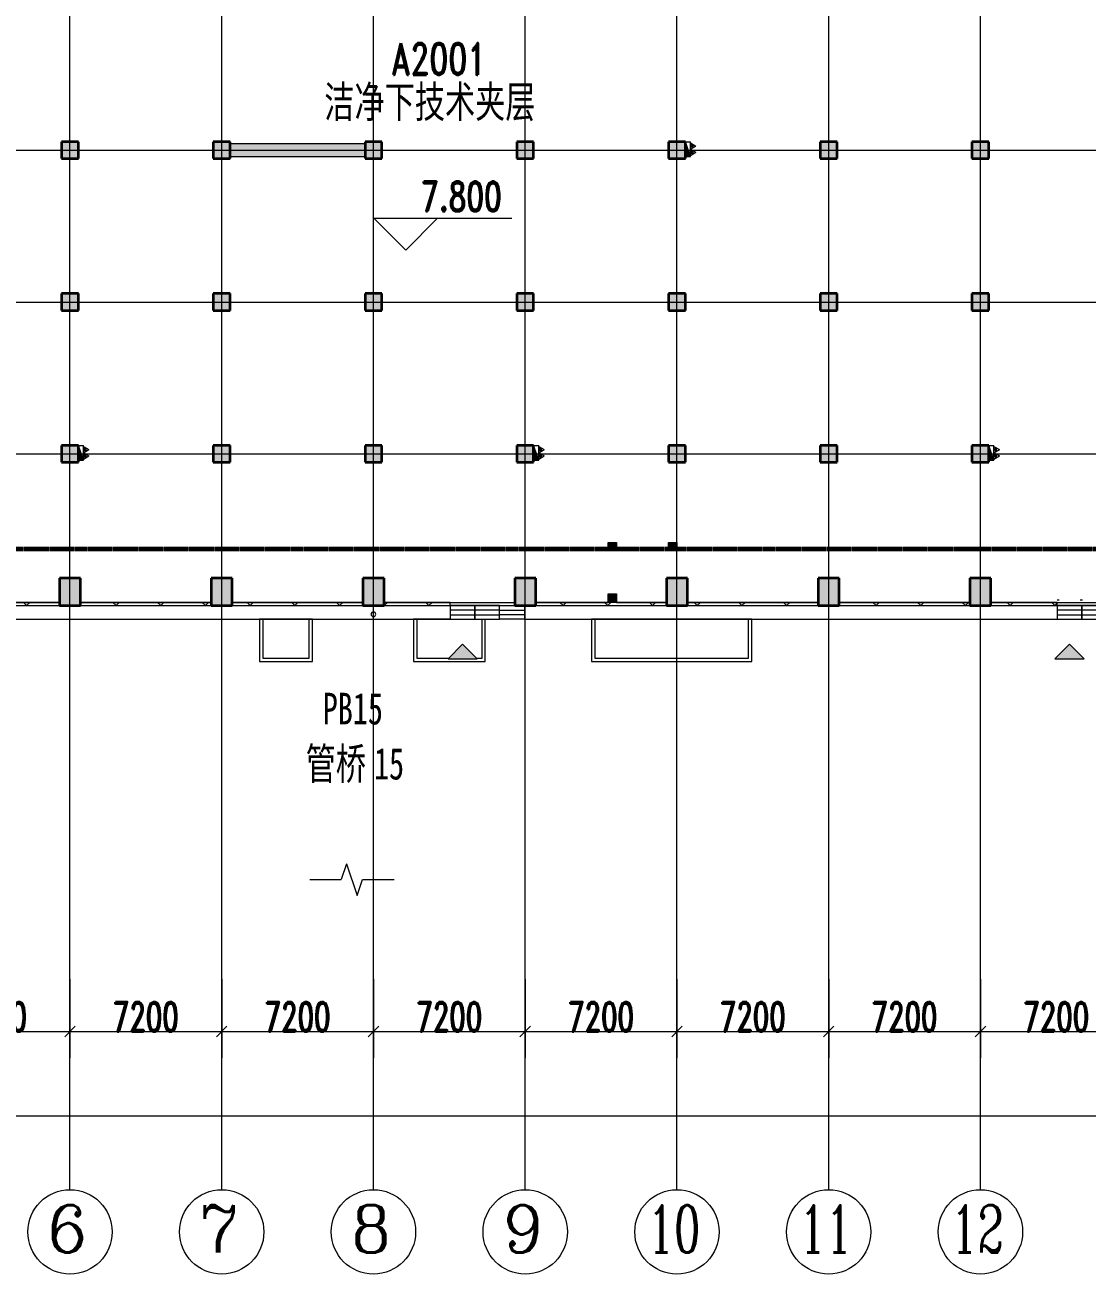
# Model space of a CAD drawing. Header units: millimetres. Extents: x -172041 to 399210, y -31706 to 192400.
# Drawn here: x 33864 to 84258, y -31706 to 27541 of the extents above; entities that cross this region are included whole.
import ezdxf

# ---------------------------------------------------------------- set-up
doc = ezdxf.new("R2010")
doc.units = ezdxf.units.MM
for name, pattern in [('1_1', [2, 1, -1]), ('划线', [6.36, 3.18, -3.18]), ('轴网线', [22.04, 18.38, -1.83, 0, -1.83])]:
    doc.linetypes.add(name, pattern=pattern)
doc.layers.get('0').update_dxf_attribs({"color": 8})
doc.layers.get('Defpoints').update_dxf_attribs({"color": 8})
for name, color, linetype, lineweight in [('A-ANNO-DIMS', 8, 'Continuous', 9), ('A-ANNO-NOTE', 8, 'Continuous', 5), ('A-AREA', 8, 'Continuous', 5), ('A-AREA-IDEN', 8, 'Continuous', 9), ('A-DETL-GENF', 8, 'Continuous', 18), ('A-GENM', 8, 'Continuous', 5), ('A-GLAZ', 8, 'Continuous', 5), ('A-WALL', 8, 'Continuous', 5), ('A-WALL-FNSH', 8, 'Continuous', 9), ('A-WALL-PATT', 8, 'Continuous', 9), ('G-ANNO-TEXT', 8, 'Continuous', 9), ('M-EQPM', 8, 'Continuous', 5), ('P-PIPE', 8, 'Continuous', 5), ('Q-CASE', 8, '1_1', 5), ('S-COLS', 8, 'Continuous', 5), ('S-GRID', 8, 'Continuous', 9), ('S-GRID-IDEN', 8, 'Continuous', 9)]:
    doc.layers.add(name, color=color, linetype=linetype, lineweight=lineweight)
doc.styles.add('RomanC', font='romanc__.ttf', dxfattribs={"height": 2250})
doc.styles.add('RomanC_1', font='romanc__.ttf', dxfattribs={"width": 0.65, "height": 2250})
doc.styles.add('RomanD', font='romand__.ttf', dxfattribs={"width": 0.7, "height": 1500})
doc.styles.add('RomanD_1', font='romand__.ttf', dxfattribs={"width": 0.7, "height": 1400})
doc.styles.add('RomanD_3', font='romand__.ttf', dxfattribs={"width": 0.65, "height": 1400})
doc.styles.add('仿宋_2', font='', dxfattribs={"width": 0.7, "height": 1500})
doc.styles.get('仿宋_2').set_extended_font_data('FangSong')
doc.dimstyles.new('第一_二道尺寸线', dxfattribs={"dimscale": 304.8, "dimtxt": 1405.004626, "dimasz": 1.64042, "dimexe": 4.10105, "dimexo": 0.0625, "dimgap": 0, "dimtad": 1, "dimdec": 0, "dimzin": 0, "dimdsep": 46, "dimtxsty": 'RomanD_3', "dimblk1": 'OBLIQUE', "dimblk2": 'OBLIQUE', "dimsah": 1, "dimcen": 0.09, "dimazin": 0, "dimtfac": 1, "dimtdec": 4, "dimtix": 1, "dimtmove": 0, "dimatfit": 3, "dimfxl": 8.2021, "dimfxlon": 1, "dimtvp": 1, "dimtolj": 1, "dimtzin": 0, "dimlwd": 18, "dimlwe": 18, "dimarcsym": 2})

# ---------------------------------------------------------------- blocks, each defined once
blk = doc.blocks.new('X-AR-F3-00-W-002_HLP2_rvt-1-LAY-2F-1_500-A')
at = {"layer": 'P-PIPE', "color": 96, "true_color": 0x007f00}
for start, end in [(0, 180), (180, 360)]:
    blk.add_arc((50400, -411), 110, start, end, dxfattribs=at)
blk = doc.blocks.new('X-ST-F3-02-C-001_HLP2_rvt-1-LAY-2F-1_500-A')
at = {"layer": 'S-COLS', "true_color": 0xc0c0c0}
for points in [[(35964, 21200), (36400, 21200), (36400, 22000), (35600, 22000), (35600, 21200)], [(43600, 21200), (43600, 22000), (42800, 22000), (42800, 21200)], [(50800, 21200), (50800, 22000), (50000, 22000), (50000, 21200)], [(58000, 21200), (58000, 22000), (57200, 22000), (57200, 21200)], [(65200, 21200), (65200, 22000), (64400, 22000), (64400, 21200)], [(72400, 21200), (72400, 22000), (71600, 22000), (71600, 21200)], [(79600, 21200), (79600, 22000), (78800, 22000), (78800, 21200)], [(36400, 14000), (36400, 14800), (35600, 14800), (35600, 14000)], [(43600, 14000), (43600, 14800), (42800, 14800), (42800, 14000)], [(50800, 14000), (50800, 14800), (50000, 14800), (50000, 14000)], [(58000, 14000), (58000, 14800), (57200, 14800), (57200, 14000)], [(64400, 14000), (65200, 14000), (65200, 14800), (64400, 14800)], [(71600, 14000), (72400, 14000), (72400, 14800), (71600, 14800)], [(79600, 14000), (79600, 14800), (78800, 14800), (78800, 14000)], [(36400, 6800), (36400, 7600), (35600, 7600), (35600, 6800)], [(43600, 6800), (43600, 7600), (42800, 7600), (42800, 6800)], [(50800, 6800), (50800, 7600), (50000, 7600), (50000, 6800)], [(58000, 6800), (58000, 7600), (57200, 7600), (57200, 6800)], [(65200, 6800), (65200, 7600), (64400, 7600), (64400, 6800)], [(72400, 6800), (72400, 7600), (71600, 7600), (71600, 6800)], [(79600, 6800), (79600, 7600), (78800, 7600), (78800, 6800)], [(35500, 0), (36500, 0), (36500, 1300), (35500, 1300), (35500, 40)], [(42700, 0), (43700, 0), (43700, 1300), (42700, 1300), (42700, 83)], [(49900, 0), (50900, 0), (50900, 1300), (49900, 1300), (49900, 125)], [(58100, 0), (58100, 1300), (57100, 1300), (57100, 0), (57560, 0)], [(64300, 0), (65300, 0), (65300, 1300), (64300, 1300), (64300, 40)], [(71500, 0), (72500, 0), (72500, 1300), (71500, 1300), (71500, 83)], [(79700, 0), (79700, 1300), (78700, 1300), (78700, 0)]]:
    blk.add_hatch(color=9, dxfattribs=at).paths.add_polyline_path(points, flags=0)
at = {"layer": 'S-COLS', "true_color": 0x808080}
for points in [[(61931, 2800), (61931, 3000), (61531, 3000), (61531, 2800)], [(64800, 2600), (64800, 3000), (64400, 3000), (64400, 2800), (64600, 2800), (64600, 2600)], [(61931, 2600), (61931, 2800), (61531, 2800), (61531, 2600)], [(64400, 2600), (64600, 2600), (64600, 2800), (64400, 2800)], [(61531, 150), (61931, 150), (61931, 550), (61531, 550), (61531, 189)]]:
    blk.add_hatch(color=8, dxfattribs=at).paths.add_polyline_path(points, flags=0)
at = {"layer": 'S-COLS', "color": 7, "lineweight": 35}
for p, q in [((36400, 22000), (35600, 22000)), ((35600, 22000), (35600, 21200)), ((36400, 21200), (36400, 22000)), ((43600, 22000), (42800, 22000)), ((42800, 22000), (42800, 21200)), ((43600, 21200), (43600, 22000)), ((50800, 22000), (50000, 22000)), ((50000, 22000), (50000, 21200)), ((50800, 21200), (50800, 22000)), ((58000, 22000), (57200, 22000)), ((57200, 22000), (57200, 21200)), ((58000, 21200), (58000, 22000)), ((65200, 22000), (64400, 22000)), ((64400, 22000), (64400, 21200)), ((65200, 21200), (65200, 22000)), ((72400, 22000), (71600, 22000)), ((71600, 22000), (71600, 21200)), ((72400, 21200), (72400, 22000)), ((79600, 22000), (78800, 22000)), ((78800, 22000), (78800, 21200)), ((79600, 21200), (79600, 22000)), ((35600, 21200), (36400, 21200)), ((42800, 21200), (43600, 21200)), ((50000, 21200), (50800, 21200)), ((57200, 21200), (58000, 21200)), ((64400, 21200), (65200, 21200)), ((71600, 21200), (72400, 21200)), ((78800, 21200), (79600, 21200)), ((36400, 14800), (35600, 14800)), ((35600, 14800), (35600, 14000)), ((36400, 14000), (36400, 14800)), ((43600, 14800), (42800, 14800)), ((42800, 14800), (42800, 14000)), ((43600, 14000), (43600, 14800)), ((50800, 14800), (50000, 14800)), ((50000, 14800), (50000, 14000)), ((50800, 14000), (50800, 14800)), ((58000, 14800), (57200, 14800)), ((57200, 14800), (57200, 14000)), ((58000, 14000), (58000, 14800)), ((65200, 14800), (64400, 14800)), ((64400, 14800), (64400, 14000)), ((65200, 14000), (65200, 14800)), ((72400, 14800), (71600, 14800)), ((71600, 14800), (71600, 14000)), ((72400, 14000), (72400, 14800)), ((79600, 14800), (78800, 14800)), ((78800, 14800), (78800, 14000)), ((79600, 14000), (79600, 14800)), ((35600, 14000), (36400, 14000)), ((42800, 14000), (43600, 14000)), ((50000, 14000), (50800, 14000)), ((57200, 14000), (58000, 14000)), ((64400, 14000), (65200, 14000)), ((71600, 14000), (72400, 14000)), ((78800, 14000), (79600, 14000)), ((36400, 7600), (35600, 7600)), ((35600, 7600), (35600, 6800)), ((36400, 6800), (36400, 7600)), ((43600, 7600), (42800, 7600)), ((42800, 7600), (42800, 6800)), ((43600, 6800), (43600, 7600)), ((50800, 7600), (50000, 7600)), ((50000, 7600), (50000, 6800)), ((50800, 6800), (50800, 7600)), ((58000, 7600), (57200, 7600)), ((57200, 7600), (57200, 6800)), ((58000, 6800), (58000, 7600)), ((65200, 7600), (64400, 7600)), ((64400, 7600), (64400, 6800)), ((65200, 6800), (65200, 7600)), ((72400, 7600), (71600, 7600)), ((71600, 7600), (71600, 6800)), ((72400, 6800), (72400, 7600)), ((79600, 7600), (78800, 7600)), ((78800, 7600), (78800, 6800)), ((79600, 6800), (79600, 7600)), ((35600, 6800), (36400, 6800)), ((42800, 6800), (43600, 6800)), ((50000, 6800), (50800, 6800)), ((57200, 6800), (58000, 6800)), ((64400, 6800), (65200, 6800)), ((71600, 6800), (72400, 6800)), ((78800, 6800), (79600, 6800)), ((36500, 1300), (35500, 1300)), ((35500, 1300), (35500, 0)), ((36500, 0), (36500, 1300)), ((43700, 1300), (42700, 1300)), ((42700, 1300), (42700, 0)), ((43700, 0), (43700, 1300)), ((50900, 1300), (49900, 1300)), ((49900, 1300), (49900, 0)), ((50900, 0), (50900, 1300)), ((58100, 1300), (57100, 1300)), ((57100, 1300), (57100, 0)), ((58100, 0), (58100, 1300)), ((65300, 1300), (64300, 1300)), ((64300, 1300), (64300, 0)), ((65300, 0), (65300, 1300)), ((72500, 1300), (71500, 1300)), ((71500, 1300), (71500, 0)), ((72500, 0), (72500, 1300)), ((79700, 1300), (78700, 1300)), ((78700, 1300), (78700, 0)), ((79700, 0), (79700, 1300)), ((35500, 0), (36500, 0)), ((42700, 0), (43700, 0)), ((49900, 0), (50900, 0)), ((57100, 0), (58100, 0)), ((64300, 0), (65300, 0)), ((71500, 0), (72500, 0)), ((78700, 0), (79700, 0))]:
    blk.add_line(p, q, dxfattribs=at)
at = {"layer": 'S-COLS', "color": 7, "lineweight": 15}
for p, q in [((61531, 3000), (61931, 3000)), ((61531, 2800), (61531, 3000)), ((61931, 3000), (61931, 2800)), ((64400, 3000), (64800, 3000)), ((64400, 2800), (64400, 3000)), ((64800, 3000), (64800, 2600)), ((61531, 2600), (61531, 2800)), ((61531, 2800), (61931, 2800)), ((61931, 2600), (61531, 2600)), ((61931, 2800), (61931, 2600)), ((64400, 2600), (64400, 2800)), ((64400, 2800), (64600, 2800)), ((64600, 2600), (64400, 2600)), ((64600, 2800), (64600, 2600)), ((64800, 2600), (64600, 2600)), ((61531, 150), (61531, 550)), ((61531, 550), (61931, 550)), ((61931, 150), (61531, 150)), ((61931, 550), (61931, 150))]:
    blk.add_line(p, q, dxfattribs=at)
blk = doc.blocks.new('剖切号 - 剖切号-939806-LAY-2F-1_500-A')
at = {"layer": 'A-DETL-GENF', "color": 91, "lineweight": 5, "true_color": 0x77ff77}
for p, q in [((0, 2000), (0, 500)), ((750, 250), (-750, -250)), ((750, 250), (0, 500)), ((-750, -250), (0, -500)), ((0, -500), (0, -2000))]:
    blk.add_line(p, q, dxfattribs=at)
blk = doc.blocks.new('X-AR-F3-00-W-003_HLP2_rvt-1-LAY-2F-1_500-A')
at = {"color": 91, "lineweight": 5, "true_color": 0x77ff77, "rotation": 89.99999999999959}
blk.add_blockref('剖切号 - 剖切号-939806-LAY-2F-1_500-A', (49375, -13000), dxfattribs=at)
at = {"layer": 'G-ANNO-TEXT', "color": 8, "lineweight": 15, "true_color": 0x777777, "char_height": 1500, "attachment_point": 1, "style": '仿宋_2'}
for s, insert, width in [('PB15', (47992, -4136), 3928.27), ('管桥', (47182, -6749), 3928.27), ('15', (50423, -6749), 1964.13)]:
    blk.add_mtext(s, dxfattribs=dict(at, insert=insert, width=width))
blk = doc.blocks.new('三列窗 - XC3612-V39-LAY-2F-1_500-A')
at = {"layer": 'A-GLAZ'}
for p, q in [((-1760, -325), (-1760, 325)), ((-1760, 325), (-587, 325)), ((-1760, 108), (-587, 108)), ((-587, 325), (-587, -325)), ((587, 325), (-587, 325)), ((-587, 325), (-587, -325)), ((587, 108), (-587, 108)), ((587, 325), (587, -325)), ((1760, 325), (587, 325)), ((587, -325), (587, 325)), ((1760, 108), (587, 108)), ((1760, -325), (1760, 325)), ((-587, -108), (-1760, -108)), ((-587, -325), (-1300, -325)), ((-587, -108), (587, -108)), ((-587, -325), (587, -325)), ((587, -108), (1760, -108)), ((587, -325), (1760, -325))]:
    blk.add_line(p, q, dxfattribs=at)
blk = doc.blocks.new('三列窗 - XC3612-4606075-LAY-2F-1_500-A')
at = {"layer": 'A-GLAZ'}
for p, q in [((-1760, 187), (-1760, 325)), ((-1760, 325), (-587, 325)), ((-1693, 108), (-587, 108)), ((-587, 325), (-587, -325)), ((587, 325), (-587, 325)), ((-587, 325), (-587, -325)), ((587, 108), (-587, 108)), ((587, 325), (587, -325)), ((1760, 325), (587, 325)), ((587, -325), (587, 325)), ((1760, 108), (587, 108)), ((1760, -325), (1760, 325)), ((-1760, -325), (-1760, -15)), ((-587, -108), (-1760, -108)), ((-587, -325), (-1300, -325)), ((-587, -108), (587, -108)), ((-587, -325), (587, -325)), ((587, -108), (1760, -108)), ((587, -325), (1760, -325))]:
    blk.add_line(p, q, dxfattribs=at)
blk = doc.blocks.new('混凝土雨棚1 - 混凝土雨棚-300mm-2000 2-V51-LAY-2F-1_500-A')
at = {"layer": 'Q-CASE'}
for p, q in [((1700, 2000), (-1700, 2000)), ((-1700, 2000), (-1700, 1)), ((1700, 0), (1700, 2000))]:
    blk.add_line(p, q, dxfattribs=at)
at = {"layer": 'Q-CASE', "linetype": 'Continuous'}
for p, q in [((1700, 2000), (-1700, 2000)), ((-1700, 2000), (-1700, 1)), ((-1296, 1850), (-1550, 1850)), ((-1550, 1850), (-1550, 1)), ((1550, 1850), (43, 1850)), ((1550, 0), (1550, 1850)), ((1700, 0), (1700, 2000)), ((-40, 0), (1700, 0))]:
    blk.add_line(p, q, dxfattribs=at)
blk = doc.blocks.new('单扇固定窗 - C1212-4882769-LAY-2F-1_500-A')
at = {"layer": 'A-GLAZ'}
for p, q in [((-600, -55), (-500, -55)), ((500, -55), (600, -55))]:
    blk.add_line(p, q, dxfattribs=at)
blk = doc.blocks.new('室内消火栓箱_带灭火器__左右式_ - SG24D65-P-V55-LAY-2F-1_500-A')
at = {"layer": 'A-DETL-GENF', "lineweight": 5}
blk.add_hatch(color=256, dxfattribs=at).paths.add_polyline_path([(-350, -240), (350, 0), (-350, 0)], flags=0)
h = blk.add_hatch(color=256, dxfattribs=at)
h.paths.add_polyline_path([(-195, -370), (-105, -370), (-105, -280), (-195, -280)], flags=0)
h.paths.add_polyline_path([(105, -280), (105, -370), (195, -370), (195, -280)], flags=0)
for p, q in [((-350, -240), (350, 0)), ((-350, -240), (-350, 0)), ((-350, 0), (-350, -240)), ((-350, -240), (350, 0)), ((-350, -240), (350, -240)), ((-300, -240), (-150, -500)), ((-105, -280), (-195, -280)), ((-195, -280), (-195, -370)), ((-195, -370), (-105, -370)), ((0, -240), (-150, -500)), ((-105, -370), (-105, -280)), ((0, -240), (150, -500)), ((195, -280), (105, -280)), ((105, -280), (105, -370)), ((105, -370), (195, -370)), ((300, -240), (150, -500)), ((195, -370), (195, -280))]:
    blk.add_line(p, q, dxfattribs=at)
at = {"layer": 'M-EQPM'}
blk.add_line((350, 0), (350, -240), dxfattribs=at)
blk = doc.blocks.new('混凝土雨棚1 - 混凝土雨棚-300mm-2000 2-4311659-LAY-2F-1_500-A')
at = {"layer": 'Q-CASE'}
for p, q in [((1250, 2000), (-1250, 2000)), ((-1250, 2000), (-1250, 0)), ((1250, 0), (1250, 2000))]:
    blk.add_line(p, q, dxfattribs=at)
at = {"layer": 'Q-CASE', "linetype": 'Continuous'}
for p, q in [((1250, 2000), (-1250, 2000)), ((-1250, 2000), (-1250, 0)), ((1100, 1850), (-1100, 1850)), ((-1100, 1850), (-1100, 0)), ((1100, 0), (1100, 1850)), ((1250, 0), (1250, 2000)), ((-1250, 0), (1250, 0))]:
    blk.add_line(p, q, dxfattribs=at)
blk = doc.blocks.new('混凝土雨棚1 - 混凝土雨棚-300mm-2000 2-4783405-LAY-2F-1_500-A')
at = {"layer": 'Q-CASE'}
for p, q in [((3800, 2000), (-3800, 2000)), ((-3800, 2000), (-3800, 0)), ((3800, 0), (3800, 2000))]:
    blk.add_line(p, q, dxfattribs=at)
at = {"layer": 'Q-CASE', "linetype": 'Continuous'}
for p, q in [((3800, 2000), (-3800, 2000)), ((-3800, 2000), (-3800, 0)), ((3650, 1850), (-3650, 1850)), ((-3650, 1850), (-3650, 0)), ((3650, 0), (3650, 1850)), ((3800, 0), (3800, 2000)), ((-3800, 0), (3800, 0))]:
    blk.add_line(p, q, dxfattribs=at)
blk = doc.blocks.new('轴网 - 宽度系数 1_0-670626-LAY-2F-1_500-A')
at = {"layer": 'S-GRID-IDEN'}
blk.add_circle((0, 0), 4, dxfattribs=at)
blk = doc.blocks.new('轴网 - 宽度系数 0_65-670068-LAY-2F-1_500-A')
at = {"layer": 'S-GRID-IDEN'}
blk.add_circle((0, 0), 4, dxfattribs=at)
blk = doc.blocks.new('高程点-说明仿宋-2 - 高程点-说明仿宋-2-1141479-LAY-2F-1_500-A')
at = {"layer": 'A-ANNO-NOTE', "lineweight": 18}
for p, q in [((10.06, 2.99), (-2.99, 2.99)), ((0, 0), (-2.99, 2.99)), ((0, 0), (2.99, 2.99))]:
    blk.add_line(p, q, dxfattribs=at)
blk = doc.blocks.new('_Oblique')
at = {"color": 0, "linetype": 'ByBlock', "lineweight": -2}
blk.add_line((-0.5, -0.5), (0.5, 0.5), dxfattribs=at)
blk = doc.blocks.new('DIMBLOCK134-LAY-2F-1_500-A')
at = {"layer": 'A-ANNO-DIMS', "color": 0, "lineweight": 18, "transparency": 16777216}
for p, q in [((28800, -17725.274274), (28800, -21456.224274)), ((36000, -17725.274274), (36000, -21456.224274)), ((28800, -20206.224274), (36000, -20206.224274))]:
    blk.add_line(p, q, dxfattribs=at)
at = {"layer": 'Defpoints', "color": 0, "transparency": 16777216}
for p in [(28800, -17706.224274), (36000, -17706.224274), (36000, -20206.224274)]:
    blk.add_point(p, dxfattribs=at)
at = {"layer": 'A-ANNO-DIMS', "color": 0, "lineweight": 18, "transparency": 16777216, "xscale": 500.0000000000001, "yscale": 500.0000000000001, "zscale": 500.0000000000001, "rotation": 180}
blk.add_blockref('_Oblique', (28800, -20206.224274), dxfattribs=at)
at = {"layer": 'A-ANNO-DIMS', "color": 0, "lineweight": 18, "transparency": 16777216, "xscale": 500.0000000000001, "yscale": 500.0000000000001, "zscale": 500.0000000000001}
blk.add_blockref('_Oblique', (36000, -20206.224274), dxfattribs=at)
at = {"layer": 'A-ANNO-DIMS', "color": 0, "lineweight": 18, "transparency": 16777216, "insert": (32400, -19506.224274), "char_height": 1400, "width": 3890.7820424, "attachment_point": 5, "style": 'RomanD_3'}
blk.add_mtext('\\A1;7200', dxfattribs=at)
blk = doc.blocks.new('DIMBLOCK135-LAY-2F-1_500-A')
at = {"layer": 'A-ANNO-DIMS', "color": 0, "lineweight": 18, "transparency": 16777216}
for p, q in [((36000, -17725.274274), (36000, -21456.224274)), ((43200, -17725.274274), (43200, -21456.224274)), ((36000, -20206.224274), (43200, -20206.224274))]:
    blk.add_line(p, q, dxfattribs=at)
at = {"layer": 'Defpoints', "color": 0, "transparency": 16777216}
for p in [(36000, -17706.224274), (43200, -17706.224274), (43200, -20206.224274)]:
    blk.add_point(p, dxfattribs=at)
at = {"layer": 'A-ANNO-DIMS', "color": 0, "lineweight": 18, "transparency": 16777216, "xscale": 500.0000000000001, "yscale": 500.0000000000001, "zscale": 500.0000000000001, "rotation": 180}
blk.add_blockref('_Oblique', (36000, -20206.224274), dxfattribs=at)
at = {"layer": 'A-ANNO-DIMS', "color": 0, "lineweight": 18, "transparency": 16777216, "xscale": 500.0000000000001, "yscale": 500.0000000000001, "zscale": 500.0000000000001}
blk.add_blockref('_Oblique', (43200, -20206.224274), dxfattribs=at)
at = {"layer": 'A-ANNO-DIMS', "color": 0, "lineweight": 18, "transparency": 16777216, "insert": (39600, -19506.224274), "char_height": 1400, "width": 3890.7820424, "attachment_point": 5, "style": 'RomanD_3'}
blk.add_mtext('\\A1;7200', dxfattribs=at)
blk = doc.blocks.new('DIMBLOCK136-LAY-2F-1_500-A')
at = {"layer": 'A-ANNO-DIMS', "color": 0, "lineweight": 18, "transparency": 16777216}
for p, q in [((43200, -17725.274274), (43200, -21456.224274)), ((50400, -17725.274274), (50400, -21456.224274)), ((43200, -20206.224274), (50400, -20206.224274))]:
    blk.add_line(p, q, dxfattribs=at)
at = {"layer": 'Defpoints', "color": 0, "transparency": 16777216}
for p in [(43200, -17706.224274), (50400, -17706.224274), (50400, -20206.224274)]:
    blk.add_point(p, dxfattribs=at)
at = {"layer": 'A-ANNO-DIMS', "color": 0, "lineweight": 18, "transparency": 16777216, "xscale": 500.0000000000001, "yscale": 500.0000000000001, "zscale": 500.0000000000001, "rotation": 180}
blk.add_blockref('_Oblique', (43200, -20206.224274), dxfattribs=at)
at = {"layer": 'A-ANNO-DIMS', "color": 0, "lineweight": 18, "transparency": 16777216, "xscale": 500.0000000000001, "yscale": 500.0000000000001, "zscale": 500.0000000000001}
blk.add_blockref('_Oblique', (50400, -20206.224274), dxfattribs=at)
at = {"layer": 'A-ANNO-DIMS', "color": 0, "lineweight": 18, "transparency": 16777216, "insert": (46800, -19506.224274), "char_height": 1400, "width": 3890.7820424, "attachment_point": 5, "style": 'RomanD_3'}
blk.add_mtext('\\A1;7200', dxfattribs=at)
blk = doc.blocks.new('DIMBLOCK137-LAY-2F-1_500-A')
at = {"layer": 'A-ANNO-DIMS', "color": 0, "lineweight": 18, "transparency": 16777216}
for p, q in [((50400, -17725.274274), (50400, -21456.224274)), ((57600, -17725.274274), (57600, -21456.224274)), ((50400, -20206.224274), (57600, -20206.224274))]:
    blk.add_line(p, q, dxfattribs=at)
at = {"layer": 'Defpoints', "color": 0, "transparency": 16777216}
for p in [(50400, -17706.224274), (57600, -17706.224274), (57600, -20206.224274)]:
    blk.add_point(p, dxfattribs=at)
at = {"layer": 'A-ANNO-DIMS', "color": 0, "lineweight": 18, "transparency": 16777216, "xscale": 500.0000000000001, "yscale": 500.0000000000001, "zscale": 500.0000000000001, "rotation": 180}
blk.add_blockref('_Oblique', (50400, -20206.224274), dxfattribs=at)
at = {"layer": 'A-ANNO-DIMS', "color": 0, "lineweight": 18, "transparency": 16777216, "xscale": 500.0000000000001, "yscale": 500.0000000000001, "zscale": 500.0000000000001}
blk.add_blockref('_Oblique', (57600, -20206.224274), dxfattribs=at)
at = {"layer": 'A-ANNO-DIMS', "color": 0, "lineweight": 18, "transparency": 16777216, "insert": (54000, -19506.224274), "char_height": 1400, "width": 3890.7820424, "attachment_point": 5, "style": 'RomanD_3'}
blk.add_mtext('\\A1;7200', dxfattribs=at)
blk = doc.blocks.new('DIMBLOCK138-LAY-2F-1_500-A')
at = {"layer": 'A-ANNO-DIMS', "color": 0, "lineweight": 18, "transparency": 16777216}
for p, q in [((57600, -17725.274274), (57600, -21456.224274)), ((64800, -17725.274274), (64800, -21456.224274)), ((57600, -20206.224274), (64800, -20206.224274))]:
    blk.add_line(p, q, dxfattribs=at)
at = {"layer": 'Defpoints', "color": 0, "transparency": 16777216}
for p in [(57600, -17706.224274), (64800, -17706.224274), (64800, -20206.224274)]:
    blk.add_point(p, dxfattribs=at)
at = {"layer": 'A-ANNO-DIMS', "color": 0, "lineweight": 18, "transparency": 16777216, "xscale": 500.0000000000001, "yscale": 500.0000000000001, "zscale": 500.0000000000001, "rotation": 180}
blk.add_blockref('_Oblique', (57600, -20206.224274), dxfattribs=at)
at = {"layer": 'A-ANNO-DIMS', "color": 0, "lineweight": 18, "transparency": 16777216, "xscale": 500.0000000000001, "yscale": 500.0000000000001, "zscale": 500.0000000000001}
blk.add_blockref('_Oblique', (64800, -20206.224274), dxfattribs=at)
at = {"layer": 'A-ANNO-DIMS', "color": 0, "lineweight": 18, "transparency": 16777216, "insert": (61200, -19506.224274), "char_height": 1400, "width": 3890.7820424, "attachment_point": 5, "style": 'RomanD_3'}
blk.add_mtext('\\A1;7200', dxfattribs=at)
blk = doc.blocks.new('DIMBLOCK139-LAY-2F-1_500-A')
at = {"layer": 'A-ANNO-DIMS', "color": 0, "lineweight": 18, "transparency": 16777216}
for p, q in [((64800, -17725.274274), (64800, -21456.224274)), ((72000, -17725.274274), (72000, -21456.224274)), ((64800, -20206.224274), (72000, -20206.224274))]:
    blk.add_line(p, q, dxfattribs=at)
at = {"layer": 'Defpoints', "color": 0, "transparency": 16777216}
for p in [(64800, -17706.224274), (72000, -17706.224274), (72000, -20206.224274)]:
    blk.add_point(p, dxfattribs=at)
at = {"layer": 'A-ANNO-DIMS', "color": 0, "lineweight": 18, "transparency": 16777216, "xscale": 500.0000000000001, "yscale": 500.0000000000001, "zscale": 500.0000000000001, "rotation": 180}
blk.add_blockref('_Oblique', (64800, -20206.224274), dxfattribs=at)
at = {"layer": 'A-ANNO-DIMS', "color": 0, "lineweight": 18, "transparency": 16777216, "xscale": 500.0000000000001, "yscale": 500.0000000000001, "zscale": 500.0000000000001}
blk.add_blockref('_Oblique', (72000, -20206.224274), dxfattribs=at)
at = {"layer": 'A-ANNO-DIMS', "color": 0, "lineweight": 18, "transparency": 16777216, "insert": (68400, -19506.224274), "char_height": 1400, "width": 3890.7820424, "attachment_point": 5, "style": 'RomanD_3'}
blk.add_mtext('\\A1;7200', dxfattribs=at)
blk = doc.blocks.new('DIMBLOCK140-LAY-2F-1_500-A')
at = {"layer": 'A-ANNO-DIMS', "color": 0, "lineweight": 18, "transparency": 16777216}
for p, q in [((72000, -17725.274274), (72000, -21456.224274)), ((79200, -17725.274274), (79200, -21456.224274)), ((72000, -20206.224274), (79200, -20206.224274))]:
    blk.add_line(p, q, dxfattribs=at)
at = {"layer": 'Defpoints', "color": 0, "transparency": 16777216}
for p in [(72000, -17706.224274), (79200, -17706.224274), (79200, -20206.224274)]:
    blk.add_point(p, dxfattribs=at)
at = {"layer": 'A-ANNO-DIMS', "color": 0, "lineweight": 18, "transparency": 16777216, "xscale": 500.0000000000001, "yscale": 500.0000000000001, "zscale": 500.0000000000001, "rotation": 180}
blk.add_blockref('_Oblique', (72000, -20206.224274), dxfattribs=at)
at = {"layer": 'A-ANNO-DIMS', "color": 0, "lineweight": 18, "transparency": 16777216, "xscale": 500.0000000000001, "yscale": 500.0000000000001, "zscale": 500.0000000000001}
blk.add_blockref('_Oblique', (79200, -20206.224274), dxfattribs=at)
at = {"layer": 'A-ANNO-DIMS', "color": 0, "lineweight": 18, "transparency": 16777216, "insert": (75600, -19506.224274), "char_height": 1400, "width": 3890.7820424, "attachment_point": 5, "style": 'RomanD_3'}
blk.add_mtext('\\A1;7200', dxfattribs=at)
blk = doc.blocks.new('DIMBLOCK141-LAY-2F-1_500-A')
at = {"layer": 'A-ANNO-DIMS', "color": 0, "lineweight": 18, "transparency": 16777216}
for p, q in [((79200, -17725.274274), (79200, -21456.224274)), ((86400, -17725.274274), (86400, -21456.224274)), ((79200, -20206.224274), (86400, -20206.224274))]:
    blk.add_line(p, q, dxfattribs=at)
at = {"layer": 'Defpoints', "color": 0, "transparency": 16777216}
for p in [(79200, -17706.224274), (86400, -17706.224274), (86400, -20206.224274)]:
    blk.add_point(p, dxfattribs=at)
at = {"layer": 'A-ANNO-DIMS', "color": 0, "lineweight": 18, "transparency": 16777216, "xscale": 500.0000000000001, "yscale": 500.0000000000001, "zscale": 500.0000000000001, "rotation": 180}
blk.add_blockref('_Oblique', (79200, -20206.224274), dxfattribs=at)
at = {"layer": 'A-ANNO-DIMS', "color": 0, "lineweight": 18, "transparency": 16777216, "xscale": 500.0000000000001, "yscale": 500.0000000000001, "zscale": 500.0000000000001}
blk.add_blockref('_Oblique', (86400, -20206.224274), dxfattribs=at)
at = {"layer": 'A-ANNO-DIMS', "color": 0, "lineweight": 18, "transparency": 16777216, "insert": (82800, -19506.224274), "char_height": 1400, "width": 3890.7820424, "attachment_point": 5, "style": 'RomanD_3'}
blk.add_mtext('\\A1;7200', dxfattribs=at)
blk = doc.blocks.new('DIMBLOCK170-LAY-2F-1_500-A')
at = {"layer": 'A-ANNO-DIMS', "color": 0, "lineweight": 18, "transparency": 16777216}
for p, q in [((-300, -21725.274274), (-300, -25456.224274)), ((293100, -21725.274274), (293100, -25456.224274)), ((-300, -24206.224274), (293100, -24206.224274))]:
    blk.add_line(p, q, dxfattribs=at)
at = {"layer": 'Defpoints', "color": 0, "transparency": 16777216}
for p in [(-300, -21706.224274), (293100, -21706.224274), (293100, -24206.224274)]:
    blk.add_point(p, dxfattribs=at)
at = {"layer": 'A-ANNO-DIMS', "color": 0, "lineweight": 18, "transparency": 16777216, "xscale": 500.0000000000001, "yscale": 500.0000000000001, "zscale": 500.0000000000001, "rotation": 180}
blk.add_blockref('_Oblique', (-300, -24206.224274), dxfattribs=at)
at = {"layer": 'A-ANNO-DIMS', "color": 0, "lineweight": 18, "transparency": 16777216, "xscale": 500.0000000000001, "yscale": 500.0000000000001, "zscale": 500.0000000000001}
blk.add_blockref('_Oblique', (293100, -24206.224274), dxfattribs=at)
at = {"layer": 'A-ANNO-DIMS', "color": 0, "lineweight": 18, "transparency": 16777216, "insert": (146400, -23506.224274), "char_height": 1400, "width": 5836.1730636, "attachment_point": 5, "style": 'RomanD_3'}
blk.add_mtext('\\A1;293400', dxfattribs=at)

msp = doc.modelspace()

# ---------------------------------------------------------------- hatches: boundary and pattern name
at = {"layer": 'A-ANNO-NOTE'}
for points in [[(54040, -2520), (55316, -2520), (54626.7, -1830.7), (53937.3, -2520)], [(82840, -2520), (84116, -2520), (83426.7, -1830.7), (82737.3, -2520)]]:
    msp.add_hatch(color=256, dxfattribs=at).paths.add_polyline_path(points, flags=0)
at = {"layer": 'A-WALL-PATT', "lineweight": 5}
msp.add_hatch(color=256, dxfattribs=at).paths.add_polyline_path([(50000, 21300), (50000, 21900), (43600, 21900), (43600, 21300)], flags=0)
h = msp.add_hatch(dxfattribs=at)
h.set_pattern_fill('FP_12', color=256, style=0, pattern_type=2)
h.set_pattern_definition([(45, (-5e-09, 2e-10), (-1060.66, 1060.66), []), (135, (-5e-09, 2e-10), (-1060.66, -1060.66), [])])
h.paths.add_polyline_path([(130100, 0), (136300, 0), (136300, 150), (130100, 150), (130100, 88.6)], flags=0)
h.paths.add_polyline_path([(3121.1, 0), (6700, 0), (6700, 150), (1450, 150), (1450, 0)], flags=0)
h.paths.add_polyline_path([(7700, 0), (13900, 0), (13900, 150), (7700, 150), (7700, 104.9)], flags=0)
h.paths.add_polyline_path([(14900, 0), (21100, 0), (21100, 150), (14900, 150), (14900, 61.8)], flags=0)
h.paths.add_polyline_path([(22100, 0), (25240, 1), (25240, 150), (22100, 150), (22100, 18.8)], flags=0)
h.paths.add_polyline_path([(29300, 0), (35500, 0), (35500, 150), (29300, 150), (29300, 3.2)], flags=0)
h.paths.add_polyline_path([(241056.2, 0), (244175, 0), (244175, 150), (238100, 150), (238100, 0)], flags=0)
h.paths.add_polyline_path([(36500, 0), (42700, 0), (42700, 150), (36500, 150), (36500, 45.9)], flags=0)
h.paths.add_polyline_path([(43700, 0), (49900, 0), (49900, 150), (43700, 150), (43700, 88.6)], flags=0)
h.paths.add_polyline_path([(233846.1, 0), (237100, 0), (237100, 150), (230900, 150), (230900, 0)], flags=0)
h.paths.add_polyline_path([(50900, 0), (54040, 1), (54040, 150), (50900, 150), (50900, 131.4)], flags=0)
h.paths.add_polyline_path([(58100, 0), (64300, 0), (64300, 150), (58100, 150), (58100, 3.2)], flags=0)
h.paths.add_polyline_path([(226840, 0), (226840, 150), (223700, 150), (223700, 0), (226635.9, 0)], flags=0)
h.paths.add_polyline_path([(65300, 0), (71500, 0), (71500, 150), (65300, 150), (65300, 45.9)], flags=0)
h.paths.add_polyline_path([(72500, 0), (78700, 0), (78700, 150), (72500, 150), (72500, 88.6)], flags=0)
h.paths.add_polyline_path([(222700, 0), (222700, 150), (216500, 150), (216500, 0), (219425.8, 0)], flags=0)
h.paths.add_polyline_path([(79700, 0), (82840, 1), (82840, 150), (79700, 150), (79700, 131.4)], flags=0)
h.paths.add_polyline_path([(86900, 0), (93100, 0), (93100, 150), (86900, 150), (86900, 3.2)], flags=0)
h.paths.add_polyline_path([(215500, 0), (215500, 150), (209300, 150), (209300, 0), (212215.6, 0)], flags=0)
h.paths.add_polyline_path([(94100, 0), (100300, 0), (100300, 150), (94100, 150), (94100, 45.9)], flags=0)
h.paths.add_polyline_path([(101300, 0), (107500, 0), (107500, 150), (101300, 150), (101300, 88.6)], flags=0)
h.paths.add_polyline_path([(208300, 0), (208300, 150), (202100, 150), (202100, 0), (205005.5, 0)], flags=0)
h.paths.add_polyline_path([(108500, 0), (111640, 1), (111640, 150), (108500, 150), (108500, 131.4)], flags=0)
h.paths.add_polyline_path([(115700, 0), (121900, 0), (121900, 150), (115700, 150), (115700, 3.2)], flags=0)
h.paths.add_polyline_path([(197795.3, 0), (198040, 1), (198040, 150), (194900, 150), (194900, 0)], flags=0)
h.paths.add_polyline_path([(122900, 0), (129100, 0), (129100, 150), (122900, 150), (122900, 45.9)], flags=0)
h.paths.add_polyline_path([(193900, 0), (193900, 150), (187700, 150), (187700, 0), (190585.2, 0)], flags=0)
h.paths.add_polyline_path([(186700, 0), (186700, 150), (180500, 150), (180500, 0), (183375, 0)], flags=0)
h.paths.add_polyline_path([(137300, 0), (140440, 1), (140440, 150), (137300, 150), (137300, 131.4)], flags=0)
h.paths.add_polyline_path([(144500, 0), (150700, 0), (150700, 150), (144500, 150), (144500, 3.2)], flags=0)
h.paths.add_polyline_path([(179500, 0), (179500, 150), (173300, 150), (173300, 0), (176164.8, 0)], flags=0)
h.paths.add_polyline_path([(151700, 0), (157900, 0), (157900, 150), (151700, 150), (151700, 45.9)], flags=0)
h.paths.add_polyline_path([(158900, 0), (165100, 0), (165100, 150), (158900, 150), (158900, 88.6)], flags=0)
h.paths.add_polyline_path([(166100, 0), (169240, 1), (169240, 150), (166100, 150), (166100, 131.4)], flags=0)

# ---------------------------------------------------------------- linework, layer by layer
at = {"layer": 'A-ANNO-NOTE', "lineweight": 18}
for p, q in [((54626.7, -1830.7), (53937.3, -2520)), ((55316, -2520), (54626.7, -1830.7)), ((83426.7, -1830.7), (82737.3, -2520)), ((84116, -2520), (83426.7, -1830.7)), ((53937.3, -2520), (55316, -2520)), ((82737.3, -2520), (84116, -2520))]:
    msp.add_line(p, q, dxfattribs=at)
at = {"layer": 'A-AREA', "linetype": '划线', "lineweight": 60}
for p, q in [((250, 2700), (61530.8, 2700)), ((61930.8, 2700), (64400, 2700)), ((64800, 2700), (159575, 2700))]:
    msp.add_line(p, q, dxfattribs=at)
at = {"layer": 'A-WALL', "lineweight": 9}
for p, q in [((50000, 21900), (43600, 21900)), ((43600, 21300), (50000, 21300)), ((35500, 150), (29300, 150)), ((42700, 150), (36500, 150)), ((49900, 150), (43700, 150)), ((54040, 150), (50900, 150)), ((54040, 1), (54040, 150)), ((61530.8, 150), (58100, 150)), ((64300, 150), (61930.8, 150)), ((71500, 150), (65300, 150)), ((78700, 150), (72500, 150)), ((82840, 150), (79700, 150)), ((82840, 1), (82840, 150)), ((29300, 0), (35500, 0)), ((36500, 0), (42700, 0)), ((43700, 0), (49900, 0)), ((50900, 0), (54040, 0)), ((58100, 0), (64300, 0)), ((65300, 0), (71500, 0)), ((72500, 0), (78700, 0)), ((79700, 0), (82840, 0))]:
    msp.add_line(p, q, dxfattribs=at)
at = {"layer": 'A-WALL'}
for p, q in [((29300, 150), (35500, 150)), ((36500, 150), (42700, 150)), ((43700, 150), (49900, 150)), ((50900, 150), (57100, 150)), ((54040, 150), (55240, 150)), ((58100, 150), (61530.8, 150)), ((61930.8, 150), (64300, 150)), ((65300, 150), (71500, 150)), ((72500, 150), (78700, 150)), ((79700, 150), (85900, 150)), ((82840, 150), (84040, 150))]:
    msp.add_line(p, q, dxfattribs=at)
at = {"layer": 'A-WALL-FNSH', "lineweight": 5}
for p, q in [((28760, -650), (54040, -650)), ((57560, -650), (82840, -650))]:
    msp.add_line(p, q, dxfattribs=at)
at = {"layer": 'S-GRID', "linetype": '轴网线'}
for p, q in [((36000, -17706.2), (36000, 174400)), ((43200, -17706.2), (43200, 174400)), ((50400, -17706.2), (50400, 174400)), ((57600, -17706.2), (57600, 174400)), ((64800, -17706.2), (64800, 174400)), ((72000, -17706.2), (72000, 174400)), ((79200, -17706.2), (79200, 174400)), ((-16000, 21600), (308800, 21600)), ((-16000, 14400), (308800, 14400)), ((-16000, 7200), (308800, 7200)), ((-16000, 0), (308800, 0))]:
    msp.add_line(p, q, dxfattribs=at)
at = {"layer": 'S-GRID'}
for p, q in [((36000, -27706.2), (36000, -17706.2)), ((43200, -27706.2), (43200, -17706.2)), ((50400, -27706.2), (50400, -17706.2)), ((57600, -27706.2), (57600, -17706.2)), ((64800, -27706.2), (64800, -17706.2)), ((72000, -27706.2), (72000, -17706.2)), ((79200, -27706.2), (79200, -17706.2))]:
    msp.add_line(p, q, dxfattribs=at)

# ---------------------------------------------------------------- block references
at = {"lineweight": 5}
for name in ['X-AR-F3-00-W-003_HLP2_rvt-1-LAY-2F-1_500-A', 'X-AR-F3-00-W-002_HLP2_rvt-1-LAY-2F-1_500-A', 'X-ST-F3-02-C-001_HLP2_rvt-1-LAY-2F-1_500-A']:
    msp.add_blockref(name, (0, 0), dxfattribs=at)
at = {"layer": 'A-ANNO-NOTE', "lineweight": 18, "xscale": 500, "yscale": 500, "zscale": 500}
msp.add_blockref('高程点-说明仿宋-2 - 高程点-说明仿宋-2-1141479-LAY-2F-1_500-A', (51934.7, 16860), dxfattribs=at)
at = {"layer": 'A-GENM', "rotation": 180}
for name, p in [('混凝土雨棚1 - 混凝土雨棚-300mm-2000 2-4311659-LAY-2F-1_500-A', (46250, -650)), ('混凝土雨棚1 - 混凝土雨棚-300mm-2000 2-V51-LAY-2F-1_500-A', (54000, -650)), ('混凝土雨棚1 - 混凝土雨棚-300mm-2000 2-4783405-LAY-2F-1_500-A', (64550, -650))]:
    msp.add_blockref(name, p, dxfattribs=at)
at = {"layer": 'A-GLAZ', "rotation": 180}
for name, p in [('单扇固定窗 - C1212-4882769-LAY-2F-1_500-A', (83440, 195)), ('三列窗 - XC3612-V39-LAY-2F-1_500-A', (55800, -325)), ('三列窗 - XC3612-4606075-LAY-2F-1_500-A', (84600, -325))]:
    msp.add_blockref(name, p, dxfattribs=at)
at = {"layer": 'M-EQPM', "rotation": 89.9999999999999}
for p in [(65200, 21650), (36400, 7250), (58000, 7250), (79600, 7250)]:
    msp.add_blockref('室内消火栓箱_带灭火器__左右式_ - SG24D65-P-V55-LAY-2F-1_500-A', p, dxfattribs=at)
at = {"layer": 'S-GRID-IDEN', "xscale": 499.9999999999995, "yscale": 499.9999999999995, "zscale": 499.9999999999995}
for name, p in [('轴网 - 宽度系数 1_0-670626-LAY-2F-1_500-A', (36000, -29706.2)), ('轴网 - 宽度系数 1_0-670626-LAY-2F-1_500-A', (43200, -29706.2)), ('轴网 - 宽度系数 1_0-670626-LAY-2F-1_500-A', (50400, -29706.2)), ('轴网 - 宽度系数 1_0-670626-LAY-2F-1_500-A', (57600, -29706.2)), ('轴网 - 宽度系数 0_65-670068-LAY-2F-1_500-A', (64800, -29706.2)), ('轴网 - 宽度系数 0_65-670068-LAY-2F-1_500-A', (72000, -29706.2)), ('轴网 - 宽度系数 0_65-670068-LAY-2F-1_500-A', (79200, -29706.2))]:
    msp.add_blockref(name, p, dxfattribs=at)

# ---------------------------------------------------------------- texts
at = {"layer": 'A-ANNO-NOTE', "lineweight": 9, "insert": (52665.4, 20109), "char_height": 1400, "width": 5106.749, "attachment_point": 1, "style": 'RomanD_1'}
msp.add_mtext('7.800', dxfattribs=at)
at = {"layer": 'A-AREA-IDEN', "char_height": 1500, "attachment_point": 1}
for s, insert, width, style in [('A2001', (51253.7, 26681.2), 6032.698, 'RomanD'), ('洁净下技术夹层', (48064.7, 24647.1), 13748.941, '仿宋_2')]:
    msp.add_mtext(s, dxfattribs=dict(at, insert=insert, width=width, style=style))
at = {"layer": 'S-GRID-IDEN', "char_height": 2250, "attachment_point": 1}
for s, insert, width, style in [('\\fRomanC|b0|i0|c134|p2|;6', (34916.6, -28441.6), 2565.4, 'RomanC'), ('\\fRomanC|b0|i0|c134|p2|;7', (42116.6, -28441.6), 2565.4, 'RomanC'), ('\\fRomanC|b0|i0|c134|p2|;8', (49316.6, -28441.6), 2565.4, 'RomanC'), ('\\fRomanC|b0|i0|c134|p2|;9', (56516.6, -28441.6), 2565.4, 'RomanC'), ('10', (63405.5, -28441.6), 3335.02, 'RomanC_1'), ('11', (70605.5, -28441.6), 3335.02, 'RomanC_1'), ('12', (77805.5, -28441.6), 3335.02, 'RomanC_1')]:
    msp.add_mtext(s, dxfattribs=dict(at, insert=insert, width=width, style=style))

# ---------------------------------------------------------------- dimensions: what is measured, and where the dimension line sits
at = {"layer": 'A-ANNO-DIMS', "lineweight": 18}
for base, p1, p2, override, picture, middle in [((36000, -20206.2), (28800, -17706.2), (36000, -17706.2), {"dimpost": '<>', "dimfxl": 7200}, 'DIMBLOCK134-LAY-2F-1_500-A', (32400, -19506.2)), ((43200, -20206.2), (36000, -17706.2), (43200, -17706.2), {"dimpost": '<>', "dimfxl": 7200}, 'DIMBLOCK135-LAY-2F-1_500-A', (39600, -19506.2)), ((50400, -20206.2), (43200, -17706.2), (50400, -17706.2), {"dimpost": '<>', "dimfxl": 7200}, 'DIMBLOCK136-LAY-2F-1_500-A', (46800, -19506.2)), ((57600, -20206.2), (50400, -17706.2), (57600, -17706.2), {"dimpost": '<>', "dimfxl": 7200}, 'DIMBLOCK137-LAY-2F-1_500-A', (54000, -19506.2)), ((64800, -20206.2), (57600, -17706.2), (64800, -17706.2), {"dimpost": '<>', "dimfxl": 7200}, 'DIMBLOCK138-LAY-2F-1_500-A', (61200, -19506.2)), ((72000, -20206.2), (64800, -17706.2), (72000, -17706.2), {"dimpost": '<>', "dimfxl": 7200}, 'DIMBLOCK139-LAY-2F-1_500-A', (68400, -19506.2)), ((79200, -20206.2), (72000, -17706.2), (79200, -17706.2), {"dimpost": '<>', "dimfxl": 7200}, 'DIMBLOCK140-LAY-2F-1_500-A', (75600, -19506.2)), ((86400, -20206.2), (79200, -17706.2), (86400, -17706.2), {"dimpost": '<>', "dimfxl": 7200}, 'DIMBLOCK141-LAY-2F-1_500-A', (82800, -19506.2)), ((293100, -24206.2), (-300, -21706.2), (293100, -21706.2), {"dimpost": '<>', "dimfxl": 293400}, 'DIMBLOCK170-LAY-2F-1_500-A', (146400, -23506.2))]:
    dim = msp.add_linear_dim(base=base, p1=p1, p2=p2, dimstyle='第一_二道尺寸线', override=override, dxfattribs=at)
    dim.commit()
    dim.dimension.update_dxf_attribs({"geometry": picture, "text_midpoint": middle})

doc.saveas('drawing.dxf')
